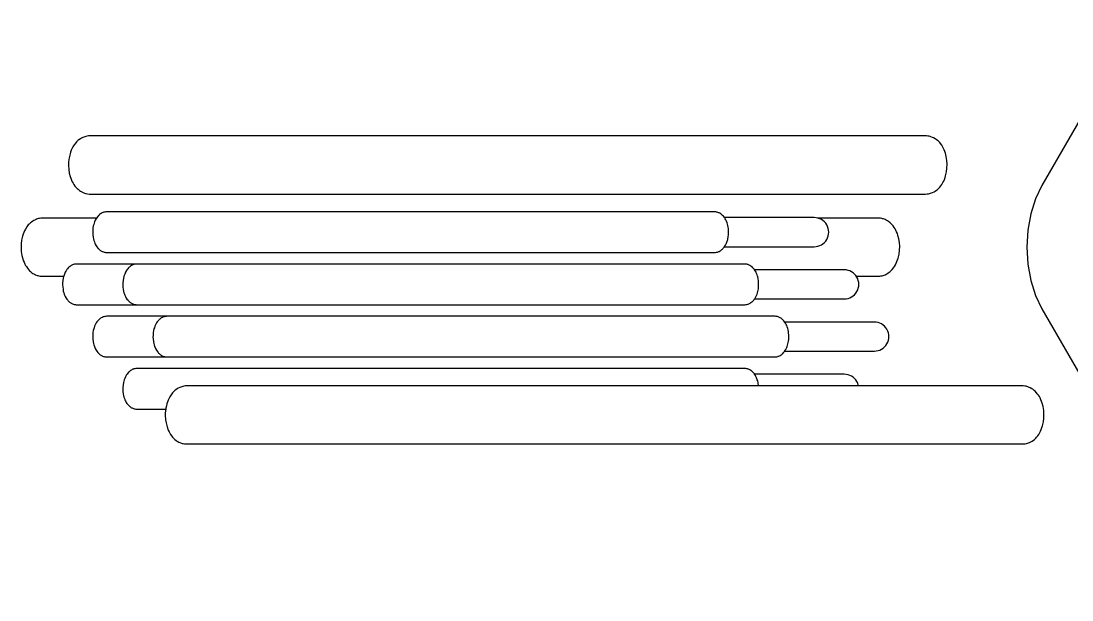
# Model space of a CAD drawing. Extents: x 245.4 to 299.6, y 103.7 to 114.5.
# Drawn here: x 245.44 to 263.52, y 104.11 to 114.06 of the extents above; entities that cross this region are included whole.
import ezdxf

# ---------------------------------------------------------------- set-up
doc = ezdxf.new("R2010")
doc.units = 0
doc.header["$LTSCALE"] = 12.7
doc.layers.get('0').update_dxf_attribs({"linetype": 'CONTINUOUS'})
doc.layers.add('VISIBLE', color=7, linetype='CONTINUOUS')

msp = doc.modelspace()

# ---------------------------------------------------------------- linework, layer by layer
for points in [[(246.633, 112.088, 0), (246.602, 112.086, 0), (246.58, 112.083, 0), (246.56, 112.079, 0), (246.526, 112.068, 0), (246.507, 112.061, 0), (246.481, 112.047, 0), (246.464, 112.037, 0), (246.439, 112.019, 0), (246.423, 112.006, 0), (246.4, 111.985, 0), (246.386, 111.969, 0), (246.36, 111.936, 0), (246.337, 111.9, 0)], [(261.004, 111.088, 0), (261.032, 111.089, 0), (261.054, 111.092, 0), (261.074, 111.096, 0), (261.109, 111.107, 0), (261.127, 111.114, 0), (261.154, 111.128, 0), (261.171, 111.138, 0), (261.196, 111.155, 0), (261.212, 111.168, 0), (261.235, 111.19, 0), (261.249, 111.206, 0), (261.27, 111.231, 0), (261.286, 111.254, 0), (261.304, 111.285, 0), (261.318, 111.311, 0), (261.33, 111.339, 0), (261.341, 111.369, 0), (261.351, 111.399, 0), (261.367, 111.469, 0), (261.374, 111.534, 0), (261.376, 111.6, 0), (261.372, 111.667, 0), (261.362, 111.732, 0), (261.347, 111.789, 0), (261.336, 111.82, 0), (261.324, 111.85, 0), (261.31, 111.88, 0), (261.297, 111.903, 0), (261.283, 111.925, 0), (261.263, 111.954, 0), (261.249, 111.971, 0), (261.226, 111.994, 0), (261.21, 112.008, 0), (261.186, 112.028, 0), (261.169, 112.039, 0), (261.142, 112.054, 0), (261.124, 112.062, 0), (261.098, 112.073, 0), (261.084, 112.077, 0), (261.069, 112.081, 0), (261.046, 112.084, 0), (261.02, 112.087, 0), (261.007, 112.088, 0), (261.002, 112.088, 0)], [(246.337, 111.9, 0), (246.32, 111.867, 0), (246.308, 111.84, 0), (246.296, 111.809, 0), (246.286, 111.778, 0), (246.27, 111.709, 0), (246.262, 111.644, 0), (246.26, 111.578, 0), (246.264, 111.512, 0), (246.274, 111.446, 0), (246.289, 111.389, 0), (246.299, 111.358, 0), (246.311, 111.328, 0), (246.325, 111.298, 0), (246.338, 111.275, 0), (246.351, 111.253, 0), (246.372, 111.224, 0), (246.386, 111.207, 0), (246.408, 111.183, 0), (246.424, 111.169, 0), (246.449, 111.149, 0), (246.466, 111.138, 0), (246.492, 111.123, 0), (246.51, 111.114, 0), (246.537, 111.103, 0), (246.551, 111.099, 0), (246.566, 111.095, 0), (246.588, 111.091, 0), (246.614, 111.088, 0), (246.628, 111.088, 0), (246.633, 111.088, 0)], [(245.817, 110.674, 0), (245.786, 110.672, 0), (245.763, 110.669, 0), (245.743, 110.665, 0), (245.709, 110.654, 0), (245.691, 110.646, 0), (245.664, 110.633, 0), (245.647, 110.622, 0), (245.622, 110.605, 0), (245.606, 110.592, 0), (245.584, 110.57, 0), (245.569, 110.555, 0), (245.544, 110.522, 0), (245.521, 110.486, 0)], [(246.732, 110.658, 0), (246.72, 110.636, 0), (246.709, 110.61, 0), (246.7, 110.585, 0), (246.694, 110.564, 0), (246.687, 110.538, 0), (246.681, 110.501, 0), (246.677, 110.451, 0), (246.676, 110.424, 0), (246.678, 110.391, 0), (246.684, 110.342, 0), (246.69, 110.315, 0), (246.696, 110.289, 0), (246.705, 110.264, 0), (246.713, 110.244, 0), (246.721, 110.225, 0), (246.737, 110.197, 0), (246.748, 110.18, 0), (246.765, 110.158, 0), (246.774, 110.148, 0), (246.783, 110.139, 0), (246.796, 110.128, 0), (246.806, 110.12, 0), (246.816, 110.113, 0), (246.826, 110.107, 0), (246.837, 110.102, 0), (246.848, 110.097, 0), (246.862, 110.091, 0), (246.873, 110.088, 0), (246.884, 110.085, 0), (246.898, 110.083, 0), (246.913, 110.082, 0), (246.919, 110.082, 0)], [(246.921, 110.782, 0), (246.917, 110.782, 0), (246.901, 110.78, 0), (246.884, 110.778, 0), (246.867, 110.774, 0), (246.859, 110.771, 0), (246.852, 110.769, 0), (246.841, 110.764, 0), (246.824, 110.755, 0), (246.811, 110.746, 0), (246.794, 110.734, 0), (246.785, 110.726, 0), (246.776, 110.717, 0), (246.76, 110.698, 0), (246.745, 110.679, 0), (246.742, 110.674, 0), (246.741, 110.674, 0)], [(257.546, 110.682, 0), (257.541, 110.688, 0), (257.528, 110.705, 0), (257.514, 110.719, 0), (257.501, 110.732, 0), (257.491, 110.74, 0), (257.482, 110.747, 0), (257.465, 110.757, 0), (257.454, 110.762, 0), (257.443, 110.767, 0), (257.432, 110.772, 0), (257.421, 110.775, 0), (257.41, 110.778, 0), (257.397, 110.78, 0), (257.38, 110.781, 0), (257.373, 110.782, 0)], [(257.546, 110.181, 0), (257.548, 110.186, 0), (257.562, 110.208, 0), (257.58, 110.243, 0), (257.587, 110.262, 0), (257.601, 110.307, 0), (257.611, 110.355, 0), (257.614, 110.382, 0), (257.616, 110.415, 0), (257.615, 110.464, 0), (257.613, 110.492, 0), (257.609, 110.519, 0), (257.604, 110.546, 0), (257.597, 110.572, 0), (257.59, 110.592, 0), (257.579, 110.623, 0), (257.57, 110.641, 0), (257.559, 110.661, 0), (257.551, 110.674, 0)], [(260.187, 109.674, 0), (260.216, 109.675, 0), (260.238, 109.678, 0), (260.258, 109.682, 0), (260.292, 109.692, 0), (260.31, 109.7, 0), (260.337, 109.713, 0), (260.354, 109.724, 0), (260.379, 109.741, 0), (260.395, 109.754, 0), (260.418, 109.776, 0), (260.433, 109.791, 0), (260.453, 109.817, 0), (260.469, 109.84, 0), (260.487, 109.87, 0), (260.501, 109.897, 0), (260.514, 109.925, 0), (260.525, 109.955, 0), (260.534, 109.985, 0), (260.55, 110.055, 0), (260.558, 110.12, 0), (260.56, 110.186, 0), (260.556, 110.252, 0), (260.545, 110.317, 0), (260.53, 110.375, 0), (260.52, 110.406, 0), (260.508, 110.436, 0), (260.493, 110.465, 0), (260.481, 110.489, 0), (260.467, 110.511, 0), (260.446, 110.539, 0), (260.432, 110.556, 0), (260.41, 110.58, 0), (260.394, 110.594, 0), (260.369, 110.614, 0), (260.352, 110.625, 0), (260.326, 110.64, 0), (260.308, 110.648, 0), (260.281, 110.659, 0), (260.267, 110.663, 0), (260.252, 110.666, 0), (260.229, 110.67, 0), (260.204, 110.673, 0), (260.19, 110.674, 0), (260.186, 110.674, 0)], [(245.521, 110.486, 0), (245.503, 110.453, 0), (245.491, 110.425, 0), (245.479, 110.395, 0), (245.47, 110.364, 0), (245.454, 110.295, 0), (245.445, 110.229, 0), (245.443, 110.163, 0), (245.447, 110.097, 0), (245.457, 110.032, 0), (245.472, 109.975, 0), (245.483, 109.944, 0), (245.495, 109.913, 0), (245.509, 109.884, 0), (245.521, 109.861, 0), (245.535, 109.839, 0), (245.555, 109.81, 0), (245.57, 109.792, 0), (245.592, 109.769, 0), (245.608, 109.754, 0), (245.632, 109.735, 0), (245.649, 109.723, 0), (245.675, 109.708, 0), (245.693, 109.7, 0), (245.72, 109.689, 0), (245.734, 109.685, 0), (245.749, 109.681, 0), (245.772, 109.677, 0), (245.798, 109.674, 0), (245.812, 109.674, 0), (245.817, 109.674, 0)], [(257.371, 110.082, 0), (257.377, 110.082, 0), (257.394, 110.083, 0), (257.411, 110.086, 0), (257.428, 110.09, 0), (257.435, 110.093, 0), (257.446, 110.097, 0), (257.456, 110.102, 0), (257.47, 110.11, 0), (257.484, 110.118, 0), (257.5, 110.131, 0), (257.51, 110.139, 0), (257.518, 110.148, 0), (257.531, 110.163, 0), (257.546, 110.181, 0)], [(246.214, 109.76, 0), (246.205, 109.744, 0), (246.19, 109.71, 0), (246.178, 109.676, 0), (246.177, 109.674, 0)], [(246.403, 109.884, 0), (246.399, 109.884, 0), (246.383, 109.882, 0), (246.365, 109.88, 0), (246.348, 109.876, 0), (246.341, 109.873, 0), (246.33, 109.869, 0), (246.32, 109.864, 0), (246.306, 109.857, 0), (246.292, 109.848, 0), (246.276, 109.836, 0), (246.267, 109.828, 0), (246.257, 109.819, 0), (246.242, 109.802, 0), (246.231, 109.788, 0), (246.218, 109.768, 0), (246.214, 109.76, 0)], [(247.251, 109.76, 0), (247.242, 109.744, 0), (247.227, 109.71, 0), (247.215, 109.676, 0), (247.214, 109.674, 0)], [(247.44, 109.884, 0), (247.436, 109.884, 0), (247.42, 109.882, 0), (247.402, 109.88, 0), (247.385, 109.876, 0), (247.378, 109.873, 0), (247.367, 109.869, 0), (247.356, 109.864, 0), (247.343, 109.857, 0), (247.329, 109.848, 0), (247.313, 109.836, 0), (247.303, 109.828, 0), (247.294, 109.819, 0), (247.279, 109.802, 0), (247.268, 109.788, 0), (247.255, 109.768, 0), (247.251, 109.76, 0)], [(258.064, 109.784, 0), (258.06, 109.79, 0), (258.046, 109.806, 0), (258.033, 109.821, 0), (258.02, 109.834, 0), (258.01, 109.842, 0), (258, 109.849, 0), (257.983, 109.859, 0), (257.973, 109.864, 0), (257.962, 109.869, 0), (257.951, 109.873, 0), (257.94, 109.877, 0), (257.929, 109.88, 0), (257.915, 109.882, 0), (257.898, 109.883, 0), (257.892, 109.884, 0)], [(258.115, 109.674, 0), (258.107, 109.699, 0), (258.098, 109.723, 0), (258.089, 109.743, 0), (258.077, 109.763, 0), (258.064, 109.784, 0)], [(246.177, 109.674, 0), (246.168, 109.635, 0), (246.163, 109.609, 0), (246.158, 109.553, 0), (246.158, 109.526, 0), (246.16, 109.493, 0), (246.166, 109.444, 0), (246.171, 109.417, 0), (246.178, 109.391, 0), (246.186, 109.366, 0), (246.194, 109.346, 0), (246.203, 109.327, 0), (246.218, 109.299, 0), (246.229, 109.282, 0), (246.247, 109.26, 0), (246.256, 109.25, 0), (246.265, 109.241, 0), (246.278, 109.23, 0), (246.287, 109.222, 0), (246.298, 109.215, 0), (246.308, 109.209, 0), (246.318, 109.204, 0), (246.329, 109.199, 0), (246.344, 109.193, 0), (246.355, 109.19, 0), (246.366, 109.187, 0), (246.379, 109.185, 0), (246.394, 109.184, 0), (246.4, 109.184, 0)], [(247.214, 109.674, 0), (247.205, 109.635, 0), (247.2, 109.609, 0), (247.195, 109.553, 0), (247.195, 109.526, 0), (247.196, 109.493, 0), (247.203, 109.444, 0), (247.208, 109.417, 0), (247.215, 109.391, 0), (247.223, 109.366, 0), (247.231, 109.346, 0), (247.24, 109.327, 0), (247.255, 109.299, 0), (247.266, 109.282, 0), (247.284, 109.26, 0), (247.293, 109.25, 0), (247.302, 109.241, 0), (247.315, 109.23, 0), (247.324, 109.222, 0), (247.335, 109.215, 0), (247.345, 109.209, 0), (247.355, 109.204, 0), (247.366, 109.199, 0), (247.381, 109.193, 0), (247.392, 109.19, 0), (247.403, 109.187, 0), (247.416, 109.185, 0), (247.431, 109.184, 0), (247.437, 109.184, 0)], [(258.064, 109.283, 0), (258.067, 109.288, 0), (258.081, 109.31, 0), (258.098, 109.345, 0), (258.106, 109.364, 0), (258.119, 109.409, 0), (258.129, 109.457, 0), (258.132, 109.484, 0), (258.134, 109.517, 0), (258.134, 109.566, 0), (258.131, 109.594, 0), (258.126, 109.628, 0), (258.117, 109.669, 0), (258.115, 109.674, 0)], [(257.89, 109.184, 0), (257.895, 109.184, 0), (257.912, 109.185, 0), (257.929, 109.188, 0), (257.946, 109.192, 0), (257.954, 109.195, 0), (257.965, 109.199, 0), (257.975, 109.204, 0), (257.989, 109.211, 0), (258.002, 109.22, 0), (258.019, 109.233, 0), (258.028, 109.241, 0), (258.037, 109.25, 0), (258.05, 109.265, 0), (258.064, 109.283, 0)], [(246.732, 108.862, 0), (246.72, 108.84, 0), (246.709, 108.814, 0), (246.7, 108.789, 0), (246.694, 108.768, 0), (246.687, 108.742, 0), (246.681, 108.705, 0), (246.677, 108.655, 0), (246.676, 108.628, 0), (246.678, 108.595, 0), (246.684, 108.546, 0), (246.69, 108.519, 0), (246.696, 108.493, 0), (246.705, 108.468, 0), (246.713, 108.448, 0), (246.721, 108.429, 0), (246.737, 108.401, 0), (246.748, 108.384, 0), (246.765, 108.362, 0), (246.774, 108.352, 0), (246.783, 108.343, 0), (246.796, 108.332, 0), (246.806, 108.324, 0), (246.816, 108.317, 0), (246.826, 108.311, 0), (246.837, 108.306, 0), (246.848, 108.301, 0), (246.862, 108.295, 0), (246.873, 108.292, 0), (246.884, 108.289, 0), (246.898, 108.287, 0), (246.913, 108.286, 0), (246.919, 108.286, 0)], [(246.921, 108.986, 0), (246.917, 108.986, 0), (246.901, 108.984, 0), (246.884, 108.982, 0), (246.867, 108.978, 0), (246.859, 108.975, 0), (246.848, 108.971, 0), (246.838, 108.966, 0), (246.824, 108.959, 0), (246.811, 108.95, 0), (246.794, 108.938, 0), (246.785, 108.93, 0), (246.776, 108.921, 0), (246.761, 108.904, 0), (246.75, 108.89, 0), (246.737, 108.87, 0), (246.732, 108.862, 0)], [(247.769, 108.862, 0), (247.757, 108.84, 0), (247.746, 108.814, 0), (247.737, 108.789, 0), (247.73, 108.768, 0), (247.724, 108.742, 0), (247.718, 108.705, 0), (247.714, 108.655, 0), (247.713, 108.628, 0), (247.715, 108.595, 0), (247.721, 108.546, 0), (247.727, 108.519, 0), (247.733, 108.493, 0), (247.742, 108.468, 0), (247.75, 108.448, 0), (247.758, 108.429, 0), (247.774, 108.401, 0), (247.785, 108.384, 0), (247.802, 108.362, 0), (247.811, 108.352, 0), (247.82, 108.343, 0), (247.833, 108.332, 0), (247.843, 108.324, 0), (247.853, 108.317, 0), (247.863, 108.311, 0), (247.874, 108.306, 0), (247.884, 108.301, 0), (247.899, 108.295, 0), (247.91, 108.292, 0), (247.921, 108.289, 0), (247.934, 108.287, 0), (247.95, 108.286, 0), (247.956, 108.286, 0)], [(247.958, 108.986, 0), (247.954, 108.986, 0), (247.938, 108.984, 0), (247.921, 108.982, 0), (247.904, 108.978, 0), (247.896, 108.975, 0), (247.885, 108.971, 0), (247.875, 108.966, 0), (247.861, 108.959, 0), (247.848, 108.95, 0), (247.831, 108.938, 0), (247.822, 108.93, 0), (247.813, 108.921, 0), (247.798, 108.904, 0), (247.787, 108.89, 0), (247.774, 108.87, 0), (247.769, 108.862, 0)], [(258.583, 108.886, 0), (258.578, 108.892, 0), (258.565, 108.908, 0), (258.551, 108.923, 0), (258.538, 108.936, 0), (258.528, 108.944, 0), (258.519, 108.95, 0), (258.502, 108.961, 0), (258.491, 108.966, 0), (258.48, 108.971, 0), (258.469, 108.975, 0), (258.458, 108.979, 0), (258.447, 108.982, 0), (258.434, 108.984, 0), (258.417, 108.985, 0), (258.41, 108.986, 0)], [(258.583, 108.385, 0), (258.585, 108.389, 0), (258.599, 108.412, 0), (258.617, 108.447, 0), (258.624, 108.466, 0), (258.638, 108.51, 0), (258.648, 108.559, 0), (258.651, 108.586, 0), (258.653, 108.619, 0), (258.652, 108.668, 0), (258.65, 108.696, 0), (258.646, 108.723, 0), (258.641, 108.75, 0), (258.634, 108.776, 0), (258.626, 108.801, 0), (258.616, 108.826, 0), (258.607, 108.845, 0), (258.596, 108.865, 0), (258.583, 108.886, 0)], [(258.408, 108.286, 0), (258.414, 108.286, 0), (258.431, 108.287, 0), (258.448, 108.29, 0), (258.465, 108.294, 0), (258.472, 108.297, 0), (258.483, 108.301, 0), (258.493, 108.306, 0), (258.507, 108.313, 0), (258.521, 108.322, 0), (258.537, 108.335, 0), (258.546, 108.343, 0), (258.555, 108.352, 0), (258.568, 108.367, 0), (258.583, 108.385, 0)], [(247.251, 107.964, 0), (247.239, 107.942, 0), (247.228, 107.916, 0), (247.218, 107.891, 0), (247.212, 107.87, 0), (247.206, 107.844, 0), (247.199, 107.807, 0), (247.195, 107.757, 0), (247.195, 107.73, 0), (247.196, 107.697, 0), (247.203, 107.648, 0), (247.208, 107.621, 0), (247.215, 107.595, 0), (247.223, 107.57, 0), (247.231, 107.55, 0), (247.24, 107.531, 0), (247.255, 107.503, 0), (247.266, 107.486, 0), (247.284, 107.464, 0), (247.293, 107.454, 0), (247.302, 107.445, 0), (247.315, 107.434, 0), (247.324, 107.426, 0), (247.335, 107.419, 0), (247.345, 107.413, 0), (247.355, 107.408, 0), (247.366, 107.403, 0), (247.381, 107.397, 0), (247.392, 107.394, 0), (247.403, 107.391, 0), (247.416, 107.389, 0), (247.431, 107.388, 0), (247.437, 107.388, 0)], [(247.44, 108.088, 0), (247.436, 108.088, 0), (247.42, 108.086, 0), (247.402, 108.084, 0), (247.385, 108.08, 0), (247.378, 108.077, 0), (247.367, 108.073, 0), (247.356, 108.068, 0), (247.343, 108.061, 0), (247.329, 108.052, 0), (247.313, 108.04, 0), (247.303, 108.032, 0), (247.294, 108.023, 0), (247.279, 108.006, 0), (247.268, 107.992, 0), (247.255, 107.972, 0), (247.251, 107.964, 0)], [(258.064, 107.988, 0), (258.06, 107.994, 0), (258.046, 108.01, 0), (258.033, 108.025, 0), (258.02, 108.038, 0), (258.01, 108.046, 0), (258, 108.052, 0), (257.983, 108.063, 0), (257.973, 108.068, 0), (257.962, 108.073, 0), (257.951, 108.077, 0), (257.94, 108.081, 0), (257.929, 108.084, 0), (257.915, 108.086, 0), (257.898, 108.087, 0), (257.892, 108.088, 0)], [(258.132, 107.789, 0), (258.125, 107.84, 0), (258.117, 107.873, 0), (258.111, 107.893, 0), (258.097, 107.928, 0), (258.088, 107.947, 0), (258.077, 107.967, 0), (258.064, 107.988, 0)], [(248.299, 107.789, 0), (248.268, 107.787, 0), (248.245, 107.784, 0), (248.226, 107.78, 0), (248.192, 107.769, 0), (248.173, 107.761, 0), (248.146, 107.748, 0), (248.129, 107.737, 0), (248.104, 107.72, 0), (248.088, 107.707, 0), (248.066, 107.685, 0), (248.052, 107.67, 0), (248.026, 107.637, 0), (248.003, 107.601, 0)], [(262.669, 106.789, 0), (262.698, 106.79, 0), (262.72, 106.793, 0), (262.74, 106.797, 0), (262.774, 106.807, 0), (262.793, 106.815, 0), (262.819, 106.828, 0), (262.837, 106.839, 0), (262.862, 106.856, 0), (262.877, 106.869, 0), (262.9, 106.891, 0), (262.915, 106.906, 0), (262.936, 106.932, 0), (262.952, 106.955, 0), (262.97, 106.985, 0), (262.983, 107.012, 0), (262.996, 107.04, 0), (263.007, 107.07, 0), (263.016, 107.1, 0), (263.032, 107.17, 0), (263.04, 107.235, 0), (263.042, 107.301, 0), (263.038, 107.367, 0), (263.027, 107.432, 0), (263.013, 107.49, 0), (263.002, 107.521, 0), (262.99, 107.551, 0), (262.976, 107.581, 0), (262.963, 107.604, 0), (262.949, 107.626, 0), (262.928, 107.654, 0), (262.914, 107.671, 0), (262.892, 107.695, 0), (262.876, 107.709, 0), (262.851, 107.729, 0), (262.834, 107.74, 0), (262.808, 107.755, 0), (262.79, 107.763, 0), (262.763, 107.774, 0), (262.749, 107.778, 0), (262.734, 107.781, 0), (262.711, 107.785, 0), (262.686, 107.788, 0), (262.673, 107.789, 0), (262.668, 107.789, 0)], [(248.003, 107.601, 0), (247.986, 107.568, 0), (247.973, 107.54, 0), (247.952, 107.479, 0), (247.944, 107.448, 0), (247.935, 107.406, 0), (247.932, 107.388, 0)], [(247.932, 107.388, 0), (247.926, 107.326, 0), (247.925, 107.283, 0), (247.93, 107.206, 0), (247.938, 107.153, 0), (247.956, 107.084, 0), (247.977, 107.028, 0), (247.991, 106.999, 0), (248.003, 106.976, 0), (248.017, 106.954, 0), (248.038, 106.925, 0), (248.052, 106.907, 0), (248.074, 106.884, 0), (248.09, 106.869, 0), (248.114, 106.85, 0), (248.131, 106.838, 0), (248.158, 106.823, 0), (248.176, 106.815, 0), (248.202, 106.804, 0), (248.216, 106.8, 0), (248.231, 106.796, 0), (248.254, 106.792, 0), (248.28, 106.789, 0), (248.294, 106.789, 0), (248.299, 106.789, 0)]]:
    msp.add_polyline3d(points)
at = {"layer": 'VISIBLE'}
for p, q in [((264.637, 114.063), (263.004, 111.234)), ((261.003, 112.088), (246.633, 112.088)), ((246.633, 111.088), (261.003, 111.088)), ((246.742, 110.674), (245.816, 110.674)), ((246.741, 110.674), (246.732, 110.658)), ((257.372, 110.782), (246.921, 110.782)), ((259.089, 110.682), (257.545, 110.682)), ((257.551, 110.674), (257.546, 110.682)), ((260.187, 110.674), (259.152, 110.674)), ((257.545, 110.182), (259.089, 110.182)), ((246.921, 110.082), (257.372, 110.082)), ((247.439, 109.884), (246.402, 109.884)), ((257.89, 109.884), (247.439, 109.884)), ((259.607, 109.784), (258.064, 109.784)), ((245.816, 109.674), (246.178, 109.674)), ((259.814, 109.674), (260.187, 109.674)), ((258.064, 109.284), (259.607, 109.284)), ((246.402, 109.184), (247.439, 109.184)), ((247.439, 109.184), (257.89, 109.184)), ((263.004, 109.113), (265.894, 104.107)), ((247.958, 108.986), (246.921, 108.986)), ((258.409, 108.986), (247.958, 108.986)), ((260.125, 108.886), (258.582, 108.886)), ((258.582, 108.386), (260.125, 108.386)), ((246.921, 108.286), (247.958, 108.286)), ((247.958, 108.286), (258.409, 108.286)), ((257.89, 108.088), (247.439, 108.088)), ((259.607, 107.988), (258.064, 107.988)), ((262.669, 107.789), (248.299, 107.789)), ((247.439, 107.388), (247.932, 107.388)), ((248.299, 106.789), (262.669, 106.789))]:
    msp.add_line(p, q, dxfattribs=at)
msp.add_lwpolyline([(263.004, 111.234), (262.896, 111.007), (262.816, 110.748), (262.767, 110.466), (262.75, 110.174), (262.767, 109.881), (262.816, 109.6), (262.896, 109.34), (263.004, 109.113)], dxfattribs=at)
for centre, start, end in [((259.089, 110.432), 30, 90), ((259.089, 110.432), 270, 30), ((259.607, 109.534), 30, 90), ((259.607, 109.534), 270, 30), ((260.125, 108.636), 30, 90), ((260.125, 108.636), 270, 30), ((259.607, 107.738), 30, 90), ((259.607, 107.738), 11.768, 30)]:
    msp.add_arc(centre, 0.25, start, end, dxfattribs=at)

doc.saveas('drawing.dxf')
